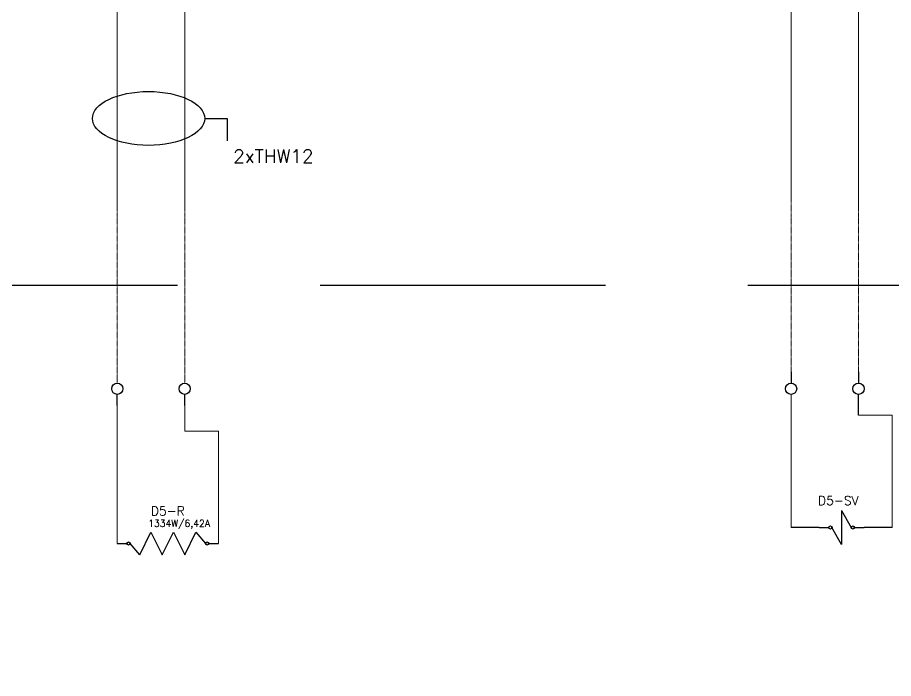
# Model space of a CAD drawing. Header units: inches. Extents: x 75782 to 87231, y -34126 to -18655.
# Drawn here: x 79256 to 79646, y -29908.2 to -29613.8 of the extents above; entities that cross this region are included whole.
import ezdxf
from ezdxf.enums import TextEntityAlignment as Align

# ---------------------------------------------------------------- set-up
doc = ezdxf.new("R2010")
doc.units = ezdxf.units.IN
doc.header["$MEASUREMENT"] = 0
doc.linetypes.add('DASHED', pattern=[19.05, 12.7, -6.35])
doc.layers.add('A-Cables 220V', color=6, linetype='Continuous', lineweight=18)
doc.layers.add('TEXTOS', color=7, linetype='Continuous')
doc.styles.get("Standard").update_dxf_attribs({"font": 'ROMANS.SHX'})

# ---------------------------------------------------------------- blocks, each defined once
blk = doc.blocks.new('Heater')
for p, q in [((10, -5), (15, 5)), ((15, 5), (20, -5)), ((20, -5), (25, 5)), ((25, 5), (30, -5)), ((30, -5), (35, 5)), ((35, 5), (39.3, 0)), ((0, 0), (4.3, 0)), ((10, -5), (5.7, 0)), ((40.7, 0), (45, 0))]:
    blk.add_line(p, q)
for centre in [(5, 0), (40, 0)]:
    blk.add_circle(centre, 0.704)
at = {"flags": 4}
for tag, height, p in [('NAME', 4, (30, 12.5)), ('DATA', 3, (27.5, 7.5))]:
    blk.add_attdef(tag, text='', height=height, dxfattribs=at).set_placement(p, align=Align.RIGHT)
blk = doc.blocks.new('Solenoid Coil')
for p, q in [((10, 7.5), (10, -7.5)), ((10, 7.5), (14.3, 0)), ((0, 0), (4.3, 0)), ((10, -7.5), (5.7, 0)), ((15.7, 0), (20, 0))]:
    blk.add_line(p, q)
for centre in [(5, 0), (15, 0)]:
    blk.add_circle(centre, 0.704)
at = {"flags": 4}
for tag, height, p in [('NAME', 4, (17.5, 10)), ('PAGE', 3, (15, -17.5))]:
    blk.add_attdef(tag, text='', height=height, dxfattribs=at).set_placement(p, align=Align.RIGHT)

msp = doc.modelspace()

# ---------------------------------------------------------------- linework, layer by layer
at = {"ltscale": 0.1}
for p, q in [((79339.32, -29658.75), (79349.32, -29658.75)), ((79349.32, -29658.75), (79349.32, -29668.75)), ((79630.41, -29790.93), (79630.41, -29781.64))]:
    msp.add_line(p, q, dxfattribs=at)
for p, q in [((79600.41, -29771.64), (79600.41, -29776.64)), ((79630.41, -29771.64), (79630.41, -29776.64)), ((79300.41, -29786.64), (79300.41, -29781.64)), ((79330.41, -29786.64), (79330.41, -29781.64)), ((79612.91, -29840.93), (79600.41, -29840.93)), ((79645.41, -29840.93), (79632.91, -29840.93))]:
    msp.add_line(p, q)
at = {"linetype": 'DASHED', "ltscale": 10}
msp.add_lwpolyline([(79009.7, -29733.01), (79896.56, -29733.01), (79896.56, -29953.26), (79009.7, -29953.26)], close=True, dxfattribs=at)
for centre in [(79300.41, -29779.14), (79330.41, -29779.14), (79600.41, -29779.14), (79630.41, -29779.14)]:
    msp.add_circle(centre, 2.5)
at = {"ltscale": 0.1}
msp.add_ellipse((79314.32, -29658.75), major_axis=(-25, 0), ratio=0.48, dxfattribs=at)
at = {"layer": 'A-Cables 220V'}
for p, q in [((79300.41, -29586.64), (79300.41, -29698.62)), ((79330.41, -29586.64), (79330.41, -29698.62)), ((79600.41, -29586.64), (79600.41, -29693.62)), ((79630.41, -29586.64), (79630.41, -29698.62)), ((79300.41, -29781.64), (79300.41, -29848.06)), ((79330.41, -29781.64), (79330.41, -29798.06)), ((79600.41, -29781.64), (79600.41, -29840.93)), ((79645.41, -29790.93), (79630.41, -29790.93)), ((79645.41, -29840.93), (79645.41, -29790.93)), ((79345.41, -29798.06), (79330.41, -29798.06)), ((79345.41, -29848.06), (79345.41, -29798.06))]:
    msp.add_line(p, q, dxfattribs=at)
at = {"layer": 'A-Cables 220V', "linetype": 'DASHED', "ltscale": 0.01}
for p, q in [((79600.41, -29693.62), (79600.41, -29702.51)), ((79300.41, -29698.62), (79300.41, -29702.51)), ((79330.41, -29698.62), (79330.41, -29702.51)), ((79630.41, -29698.62), (79630.41, -29702.51)), ((79300.41, -29702.51), (79300.41, -29776.64)), ((79330.41, -29702.51), (79330.41, -29776.64)), ((79600.41, -29702.51), (79600.41, -29771.64)), ((79630.41, -29702.51), (79630.41, -29771.64))]:
    msp.add_line(p, q, dxfattribs=at)

# ---------------------------------------------------------------- block references
ref = msp.add_blockref('Solenoid Coil', (79612.91, -29840.93))
ref.add_attrib('NAME', 'D5-SV', dxfattribs={"height": 4}).set_placement((79630.41, -29830.93), align=Align.RIGHT)
ref = msp.add_blockref('Heater', (79300.41, -29848.06))
ref.add_attrib('NAME', 'D5-R', dxfattribs={"height": 4}).set_placement((79330.41, -29835.56), align=Align.RIGHT)
ref.add_attrib('DATA', '1334W/6,42A', dxfattribs={"height": 3}).set_placement((79327.91, -29840.56), align=Align.CENTER)

# ---------------------------------------------------------------- texts
at = {"layer": 'TEXTOS', "insert": (79352.03, -29672.58), "char_height": 6, "attachment_point": 1}
msp.add_mtext_dynamic_manual_height_columns('2xTHW12', width=128.5107, gutter_width=1250, heights=[0], dxfattribs=at)

doc.saveas('drawing.dxf')
